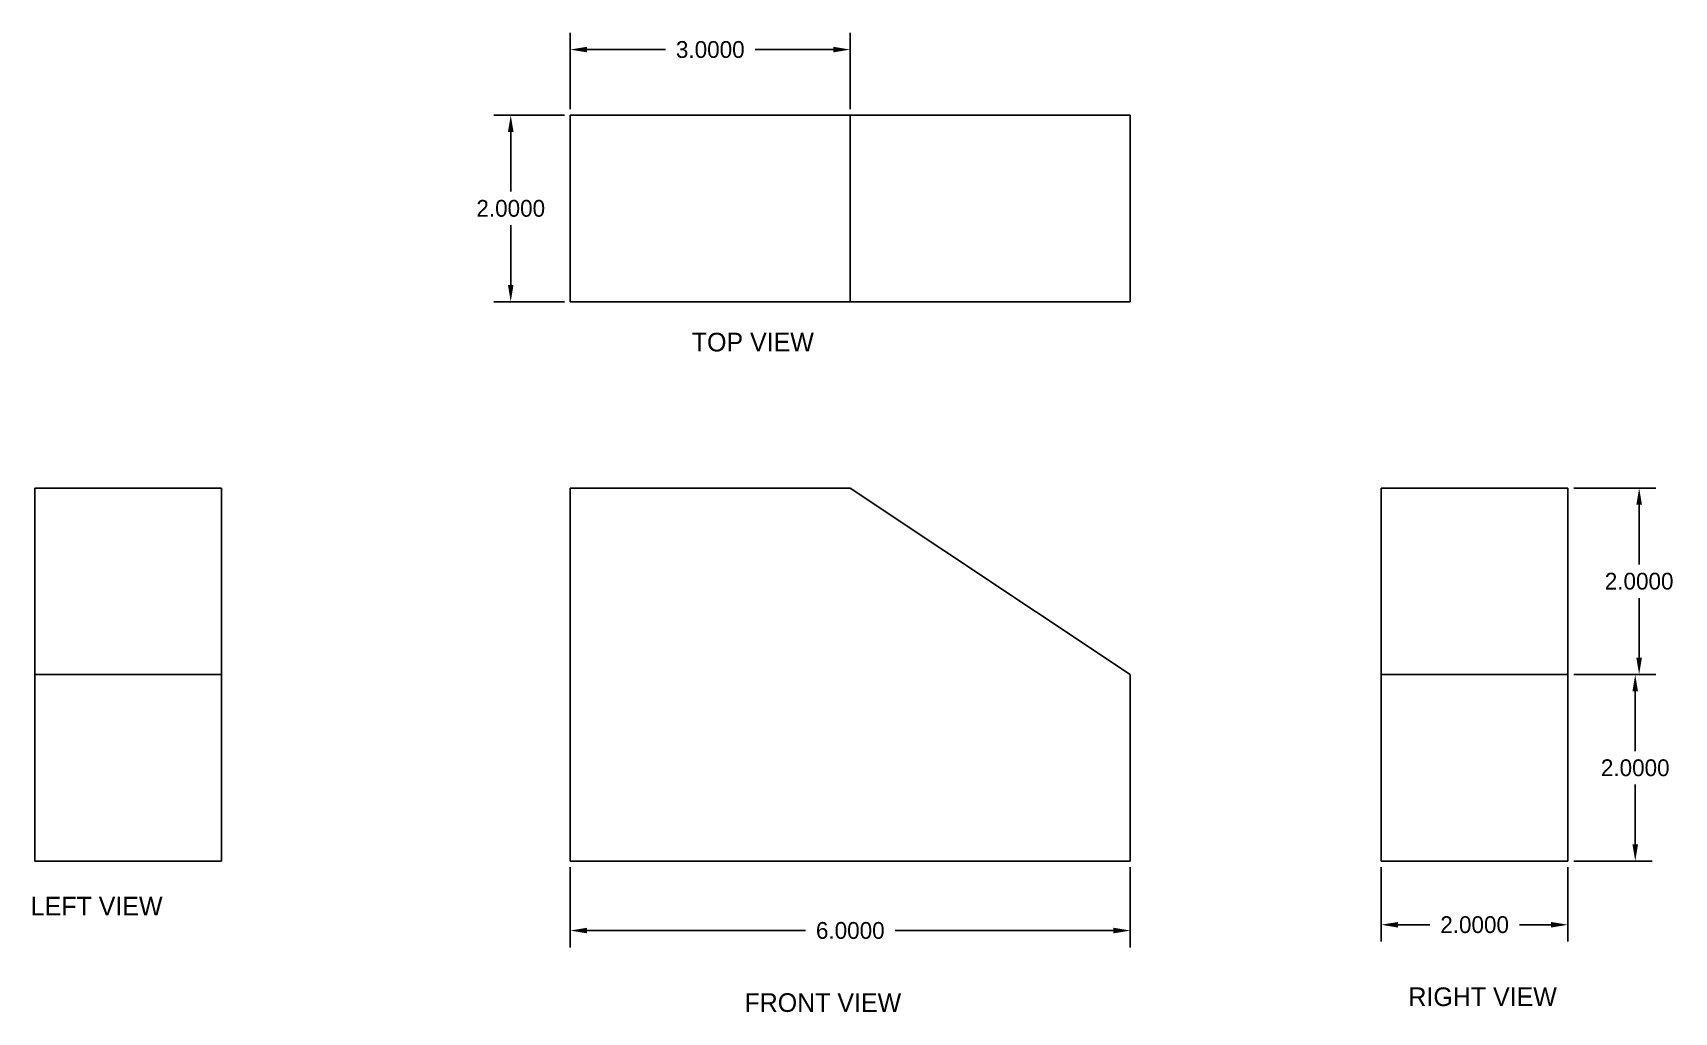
# Model space of a CAD drawing. Header units: inches. Extents: x 38.2 to 55.8, y 23.1 to 33.6.
import ezdxf

# ---------------------------------------------------------------- set-up
doc = ezdxf.new("R2010")
doc.units = ezdxf.units.IN
doc.header["$MEASUREMENT"] = 0
doc.dimstyles.get("Standard").update_dxf_attribs({"dimtxt": 0.18, "dimasz": 0.18, "dimexe": 0.18, "dimexo": 0.0625, "dimgap": 0.09, "dimtad": 0, "dimtih": 1, "dimtoh": 1, "dimdec": 4, "dimzin": 0, "dimdsep": 46, "dimtxsty": 'Standard', "dimcen": 0.09, "dimadec": 0, "dimazin": 0, "dimtfac": 1, "dimtdec": 4, "dimtofl": 0, "dimtmove": 0, "dimatfit": 3, "dimfxl": 1, "dimtolj": 1, "dimtzin": 0, "dimarcsym": 0})

# ---------------------------------------------------------------- blocks, each defined once
blk = doc.blocks.new('*D2')
at = {"color": 0, "lineweight": -2}
for p, q in [((43.923, 32.774), (43.923, 33.594)), ((46.923, 32.774), (46.923, 33.594)), ((44.103, 33.414), (44.943, 33.414)), ((46.743, 33.414), (45.903, 33.414))]:
    blk.add_line(p, q, dxfattribs=at)
at = {"color": 0}
for points in [[(44.103, 33.444), (44.103, 33.384), (43.923, 33.414)], [(46.743, 33.444), (46.743, 33.384), (46.923, 33.414)]]:
    blk.add_solid(points, dxfattribs=at)
at = {"layer": 'Defpoints', "color": 0}
for p in [(46.923, 33.414), (43.923, 32.711), (46.923, 32.711)]:
    blk.add_point(p, dxfattribs=at)
at = {"color": 0, "insert": (45.423, 33.414), "char_height": 0.18, "attachment_point": 5}
blk.add_mtext('\\A1;3.0000', dxfattribs=at)
blk = doc.blocks.new('*D3')
at = {"color": 0, "lineweight": -2}
for p, q in [((43.861, 32.711), (43.105, 32.711)), ((43.285, 32.531), (43.285, 31.891)), ((43.285, 30.891), (43.285, 31.531)), ((43.861, 30.711), (43.105, 30.711))]:
    blk.add_line(p, q, dxfattribs=at)
at = {"color": 0}
for points in [[(43.255, 32.531), (43.315, 32.531), (43.285, 32.711)], [(43.255, 30.891), (43.315, 30.891), (43.285, 30.711)]]:
    blk.add_solid(points, dxfattribs=at)
at = {"layer": 'Defpoints', "color": 0}
for p in [(43.923, 32.711), (43.285, 30.711), (43.923, 30.711)]:
    blk.add_point(p, dxfattribs=at)
at = {"color": 0, "insert": (43.285, 31.711), "char_height": 0.18, "attachment_point": 5}
blk.add_mtext('\\A1;2.0000', dxfattribs=at)
blk = doc.blocks.new('*D4')
at = {"color": 0, "lineweight": -2}
for p, q in [((43.923, 24.651), (43.923, 23.79)), ((49.923, 24.651), (49.923, 23.79)), ((44.103, 23.97), (46.443, 23.97)), ((49.743, 23.97), (47.403, 23.97))]:
    blk.add_line(p, q, dxfattribs=at)
at = {"color": 0}
for points in [[(44.103, 24), (44.103, 23.94), (43.923, 23.97)], [(49.743, 24), (49.743, 23.94), (49.923, 23.97)]]:
    blk.add_solid(points, dxfattribs=at)
at = {"layer": 'Defpoints', "color": 0}
for p in [(43.923, 24.714), (49.923, 24.714), (49.923, 23.97)]:
    blk.add_point(p, dxfattribs=at)
at = {"color": 0, "insert": (46.923, 23.97), "char_height": 0.18, "attachment_point": 5}
blk.add_mtext('\\A1;6.0000', dxfattribs=at)
blk = doc.blocks.new('*D5')
at = {"color": 0, "lineweight": -2}
for p, q in [((54.674, 28.714), (55.555, 28.714)), ((55.375, 28.534), (55.375, 27.894)), ((55.375, 26.894), (55.375, 27.534)), ((54.674, 26.714), (55.555, 26.714))]:
    blk.add_line(p, q, dxfattribs=at)
at = {"color": 0}
for points in [[(55.345, 28.534), (55.405, 28.534), (55.375, 28.714)], [(55.345, 26.894), (55.405, 26.894), (55.375, 26.714)]]:
    blk.add_solid(points, dxfattribs=at)
at = {"layer": 'Defpoints', "color": 0}
for p in [(54.612, 28.714), (54.612, 26.714), (55.375, 26.714)]:
    blk.add_point(p, dxfattribs=at)
at = {"color": 0, "insert": (55.375, 27.714), "char_height": 0.18, "attachment_point": 5}
blk.add_mtext('\\A1;2.0000', dxfattribs=at)
blk = doc.blocks.new('*D6')
at = {"color": 0, "lineweight": -2}
for p, q in [((54.674, 26.714), (55.513, 26.714)), ((55.333, 26.534), (55.333, 25.894)), ((55.333, 24.894), (55.333, 25.534)), ((54.674, 24.714), (55.513, 24.714))]:
    blk.add_line(p, q, dxfattribs=at)
at = {"color": 0}
for points in [[(55.303, 26.534), (55.363, 26.534), (55.333, 26.714)], [(55.303, 24.894), (55.363, 24.894), (55.333, 24.714)]]:
    blk.add_solid(points, dxfattribs=at)
at = {"layer": 'Defpoints', "color": 0}
for p in [(54.612, 26.714), (54.612, 24.714), (55.333, 24.714)]:
    blk.add_point(p, dxfattribs=at)
at = {"color": 0, "insert": (55.333, 25.714), "char_height": 0.18, "attachment_point": 5}
blk.add_mtext('\\A1;2.0000', dxfattribs=at)
blk = doc.blocks.new('*D7')
at = {"color": 0, "lineweight": -2}
for p, q in [((52.612, 24.651), (52.612, 23.852)), ((54.612, 24.651), (54.612, 23.852)), ((52.792, 24.032), (53.132, 24.032)), ((54.432, 24.032), (54.092, 24.032))]:
    blk.add_line(p, q, dxfattribs=at)
at = {"color": 0}
for points in [[(52.792, 24.062), (52.792, 24.002), (52.612, 24.032)], [(54.432, 24.062), (54.432, 24.002), (54.612, 24.032)]]:
    blk.add_solid(points, dxfattribs=at)
at = {"layer": 'Defpoints', "color": 0}
for p in [(52.612, 24.714), (54.612, 24.714), (54.612, 24.032)]:
    blk.add_point(p, dxfattribs=at)
at = {"color": 0, "insert": (53.612, 24.032), "char_height": 0.18, "attachment_point": 5}
blk.add_mtext('\\A1;2.0000', dxfattribs=at)

msp = doc.modelspace()

# ---------------------------------------------------------------- linework, layer by layer
for p, q in [((43.92342, 32.71133), (46.92342, 32.71133)), ((43.92342, 30.71133), (43.92342, 32.71133)), ((46.92342, 32.71133), (46.92342, 30.71133)), ((46.92342, 32.71133), (49.92342, 32.71133)), ((49.92342, 32.71133), (49.92342, 30.71133)), ((46.92342, 30.71133), (43.92342, 30.71133)), ((49.92342, 30.71133), (46.92342, 30.71133)), ((38.18628, 26.71371), (38.18628, 28.71371)), ((38.18628, 28.71371), (40.18628, 28.71371)), ((38.18628, 26.71371), (38.18628, 28.71371)), ((38.18628, 28.71371), (40.18628, 28.71371)), ((40.18628, 28.71371), (40.18628, 26.71371)), ((40.18628, 28.71371), (40.18628, 26.71371)), ((43.92342, 28.71371), (46.92342, 28.71371)), ((43.92342, 28.71371), (43.92342, 24.71371)), ((46.92342, 28.71371), (49.92342, 26.71371)), ((52.61196, 26.71371), (52.61196, 28.71371)), ((52.61196, 28.71371), (54.61196, 28.71371)), ((54.61196, 28.71371), (54.61196, 26.71371)), ((38.18628, 24.71371), (38.18628, 26.71371)), ((38.18628, 26.71371), (40.18628, 26.71371)), ((38.18628, 24.71371), (38.18628, 26.71371)), ((38.18628, 26.71371), (40.18628, 26.71371)), ((40.18628, 26.71371), (40.18628, 24.71371)), ((40.18628, 26.71371), (40.18628, 26.71371)), ((40.18628, 26.71371), (40.18628, 24.71371)), ((40.18628, 26.71371), (40.18628, 26.71371)), ((49.92342, 24.71371), (49.92342, 26.71371)), ((52.61196, 24.71371), (52.61196, 26.71371)), ((52.61196, 26.71371), (54.61196, 26.71371)), ((54.61196, 26.71371), (54.61196, 24.71371)), ((54.61196, 26.71371), (54.61196, 26.71371)), ((40.18628, 24.71371), (38.18628, 24.71371)), ((40.18628, 24.71371), (38.18628, 24.71371)), ((43.92342, 24.71371), (49.92342, 24.71371)), ((54.61196, 24.71371), (52.61196, 24.71371))]:
    msp.add_line(p, q)

# ---------------------------------------------------------------- texts
at = {"char_height": 0.2, "attachment_point": 1}
for s, insert, width in [('TOP VIEW', (45.22522, 30.37836), 2.6951314), ('LEFT VIEW', (38.14267, 24.33148), 1.9743406), ('FRONT VIEW', (45.78932, 23.29756), 2.6637928), ('RIGHT VIEW', (52.90321, 23.36022), 2.3190666)]:
    msp.add_mtext(s, dxfattribs=dict(at, insert=insert, width=width))

# ---------------------------------------------------------------- dimensions: what is measured, and where the dimension line sits
for base, p1, p2, picture, middle in [((46.92342, 33.41389), (43.92342, 32.71133), (46.92342, 32.71133), '*D2', (45.42342, 33.41389)), ((49.92342, 23.97035), (43.92342, 24.71371), (49.92342, 24.71371), '*D4', (46.92342, 23.97035)), ((54.61196, 24.03188), (52.61196, 24.71371), (54.61196, 24.71371), '*D7', (53.61196, 24.03188))]:
    dim = msp.add_linear_dim(base=base, p1=p1, p2=p2, dimstyle='Standard')
    dim.commit()
    dim.dimension.update_dxf_attribs({"geometry": picture, "text_midpoint": middle})
for base, p1, p2, picture, middle in [((43.2854, 30.71133), (43.92342, 32.71133), (43.92342, 30.71133), '*D3', (43.2854, 31.71133)), ((55.37541, 26.71371), (54.61196, 28.71371), (54.61196, 26.71371), '*D5', (55.37541, 27.71371)), ((55.33315, 24.71371), (54.61196, 26.71371), (54.61196, 24.71371), '*D6', (55.33315, 25.71371))]:
    dim = msp.add_linear_dim(base=base, p1=p1, p2=p2, angle=90, dimstyle='Standard')
    dim.commit()
    dim.dimension.update_dxf_attribs({"geometry": picture, "text_midpoint": middle})

doc.saveas('drawing.dxf')
